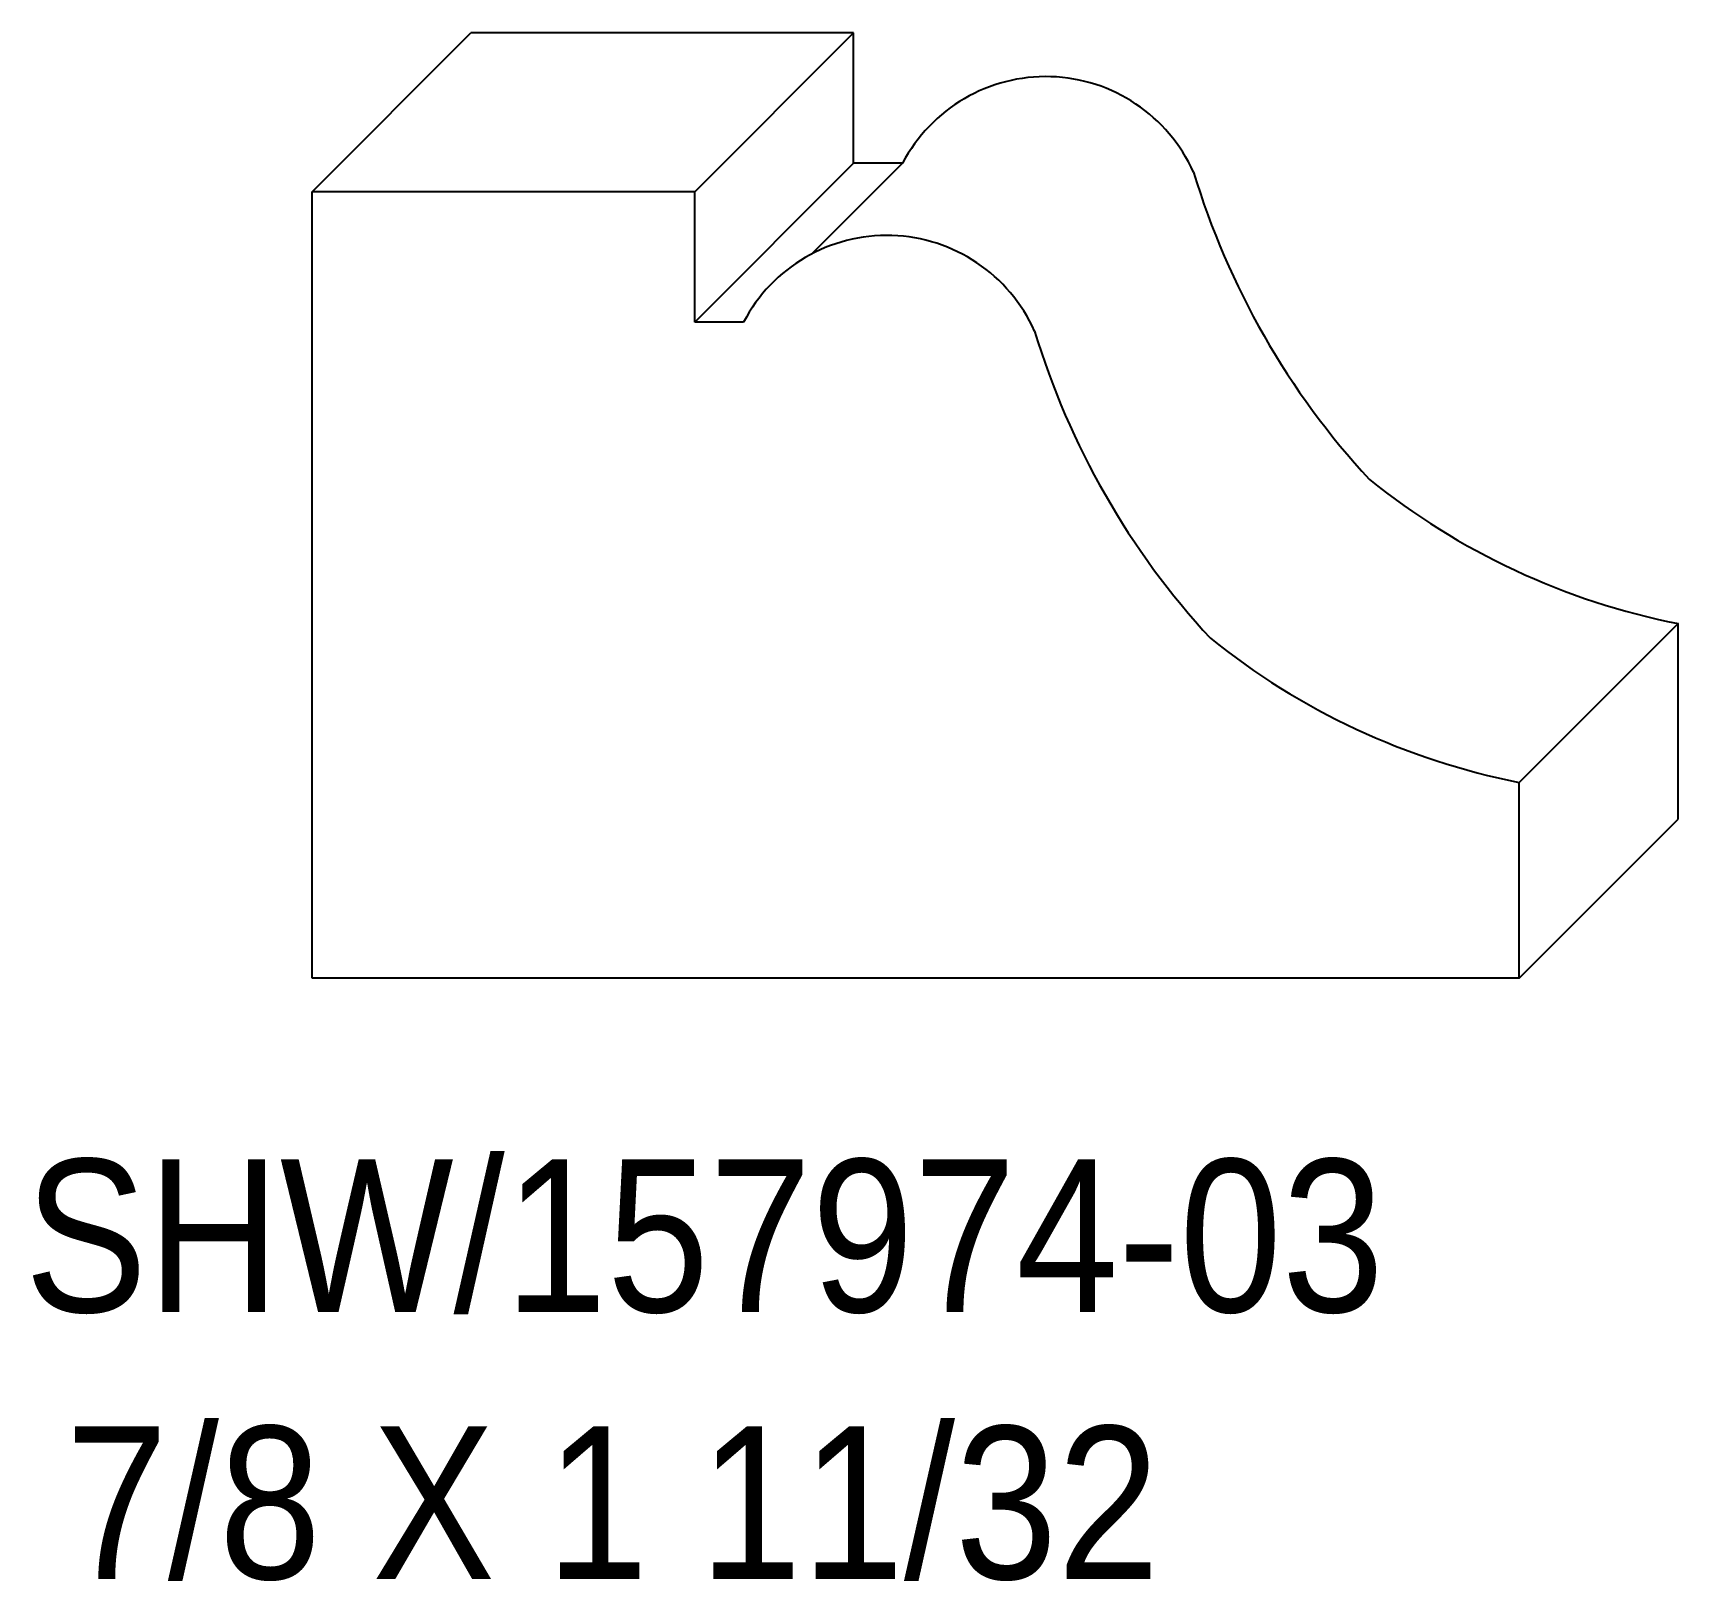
# Model space of a CAD drawing. Extents: x 80.28 to 82.11, y 161.93 to 163.65.
import ezdxf

# ---------------------------------------------------------------- set-up
doc = ezdxf.new("R2010")
doc.units = 0
doc.header["$LTSCALE"] = 5
doc.layers.add('PROFILE', color=7, linetype='CONTINUOUS')
doc.styles.add('TXT', font='TXT', dxfattribs={"height": 3.5})

msp = doc.modelspace()

# ---------------------------------------------------------------- linework, layer by layer
at = {"layer": 'PROFILE', "color": 1, "linetype": 'CONTINUOUS'}
for p, q in [((80.592, 163.4776), (80.7687, 163.6543)), ((81.1942, 163.6543), (80.7687, 163.6543)), ((81.0175, 163.4776), (81.1942, 163.6543)), ((81.1942, 163.5093), (81.1942, 163.6543)), ((81.0175, 163.3326), (81.1942, 163.5093)), ((81.2486, 163.5093), (81.1478, 163.4084)), ((81.2486, 163.5093), (81.1942, 163.5093)), ((81.0175, 163.4776), (80.592, 163.4776)), ((80.592, 162.6028), (80.592, 163.4776)), ((81.0175, 163.3326), (81.0175, 163.4776)), ((81.0719, 163.3326), (81.0175, 163.3326)), ((81.9346, 162.8205), (82.1114, 162.9972)), ((82.1114, 162.7796), (82.1114, 162.9972)), ((81.9346, 162.6028), (81.9346, 162.8205)), ((81.9346, 162.6028), (82.1114, 162.7796)), ((81.9346, 162.6028), (80.592, 162.6028))]:
    msp.add_line(p, q, dxfattribs=at)
for centre, major_axis, start_param, end_param in [((81.4081, 163.4257), (0, 0.18), -1.149912, 1.087991), ((82.4139, 163.754), (0, 0.8792), -4.418438, -3.966776), ((81.2313, 163.249), (0, 0.18), -1.149912, 1.087991), ((82.2371, 163.5773), (0, 0.8792), -4.418438, -3.966776), ((82.2659, 163.776), (0, 0.794), -3.819447, -3.337423), ((82.0891, 163.5993), (0.794, 0), -2.24865, -1.766626)]:
    msp.add_ellipse(centre, major_axis=major_axis, ratio=1, start_param=start_param, end_param=end_param, dxfattribs=at)

# ---------------------------------------------------------------- texts
at = {"layer": 'PROFILE', "color": 1, "linetype": 'CONTINUOUS', "style": 'TXT', "width": 0.9}
for s, p in [('SHW/157974-03', (80.2721, 162.2313)), ('7/8 X 1 11/32', (80.3177, 161.9343))]:
    msp.add_text(s, height=0.169956, dxfattribs=at).set_placement(p)

doc.saveas('drawing.dxf')
